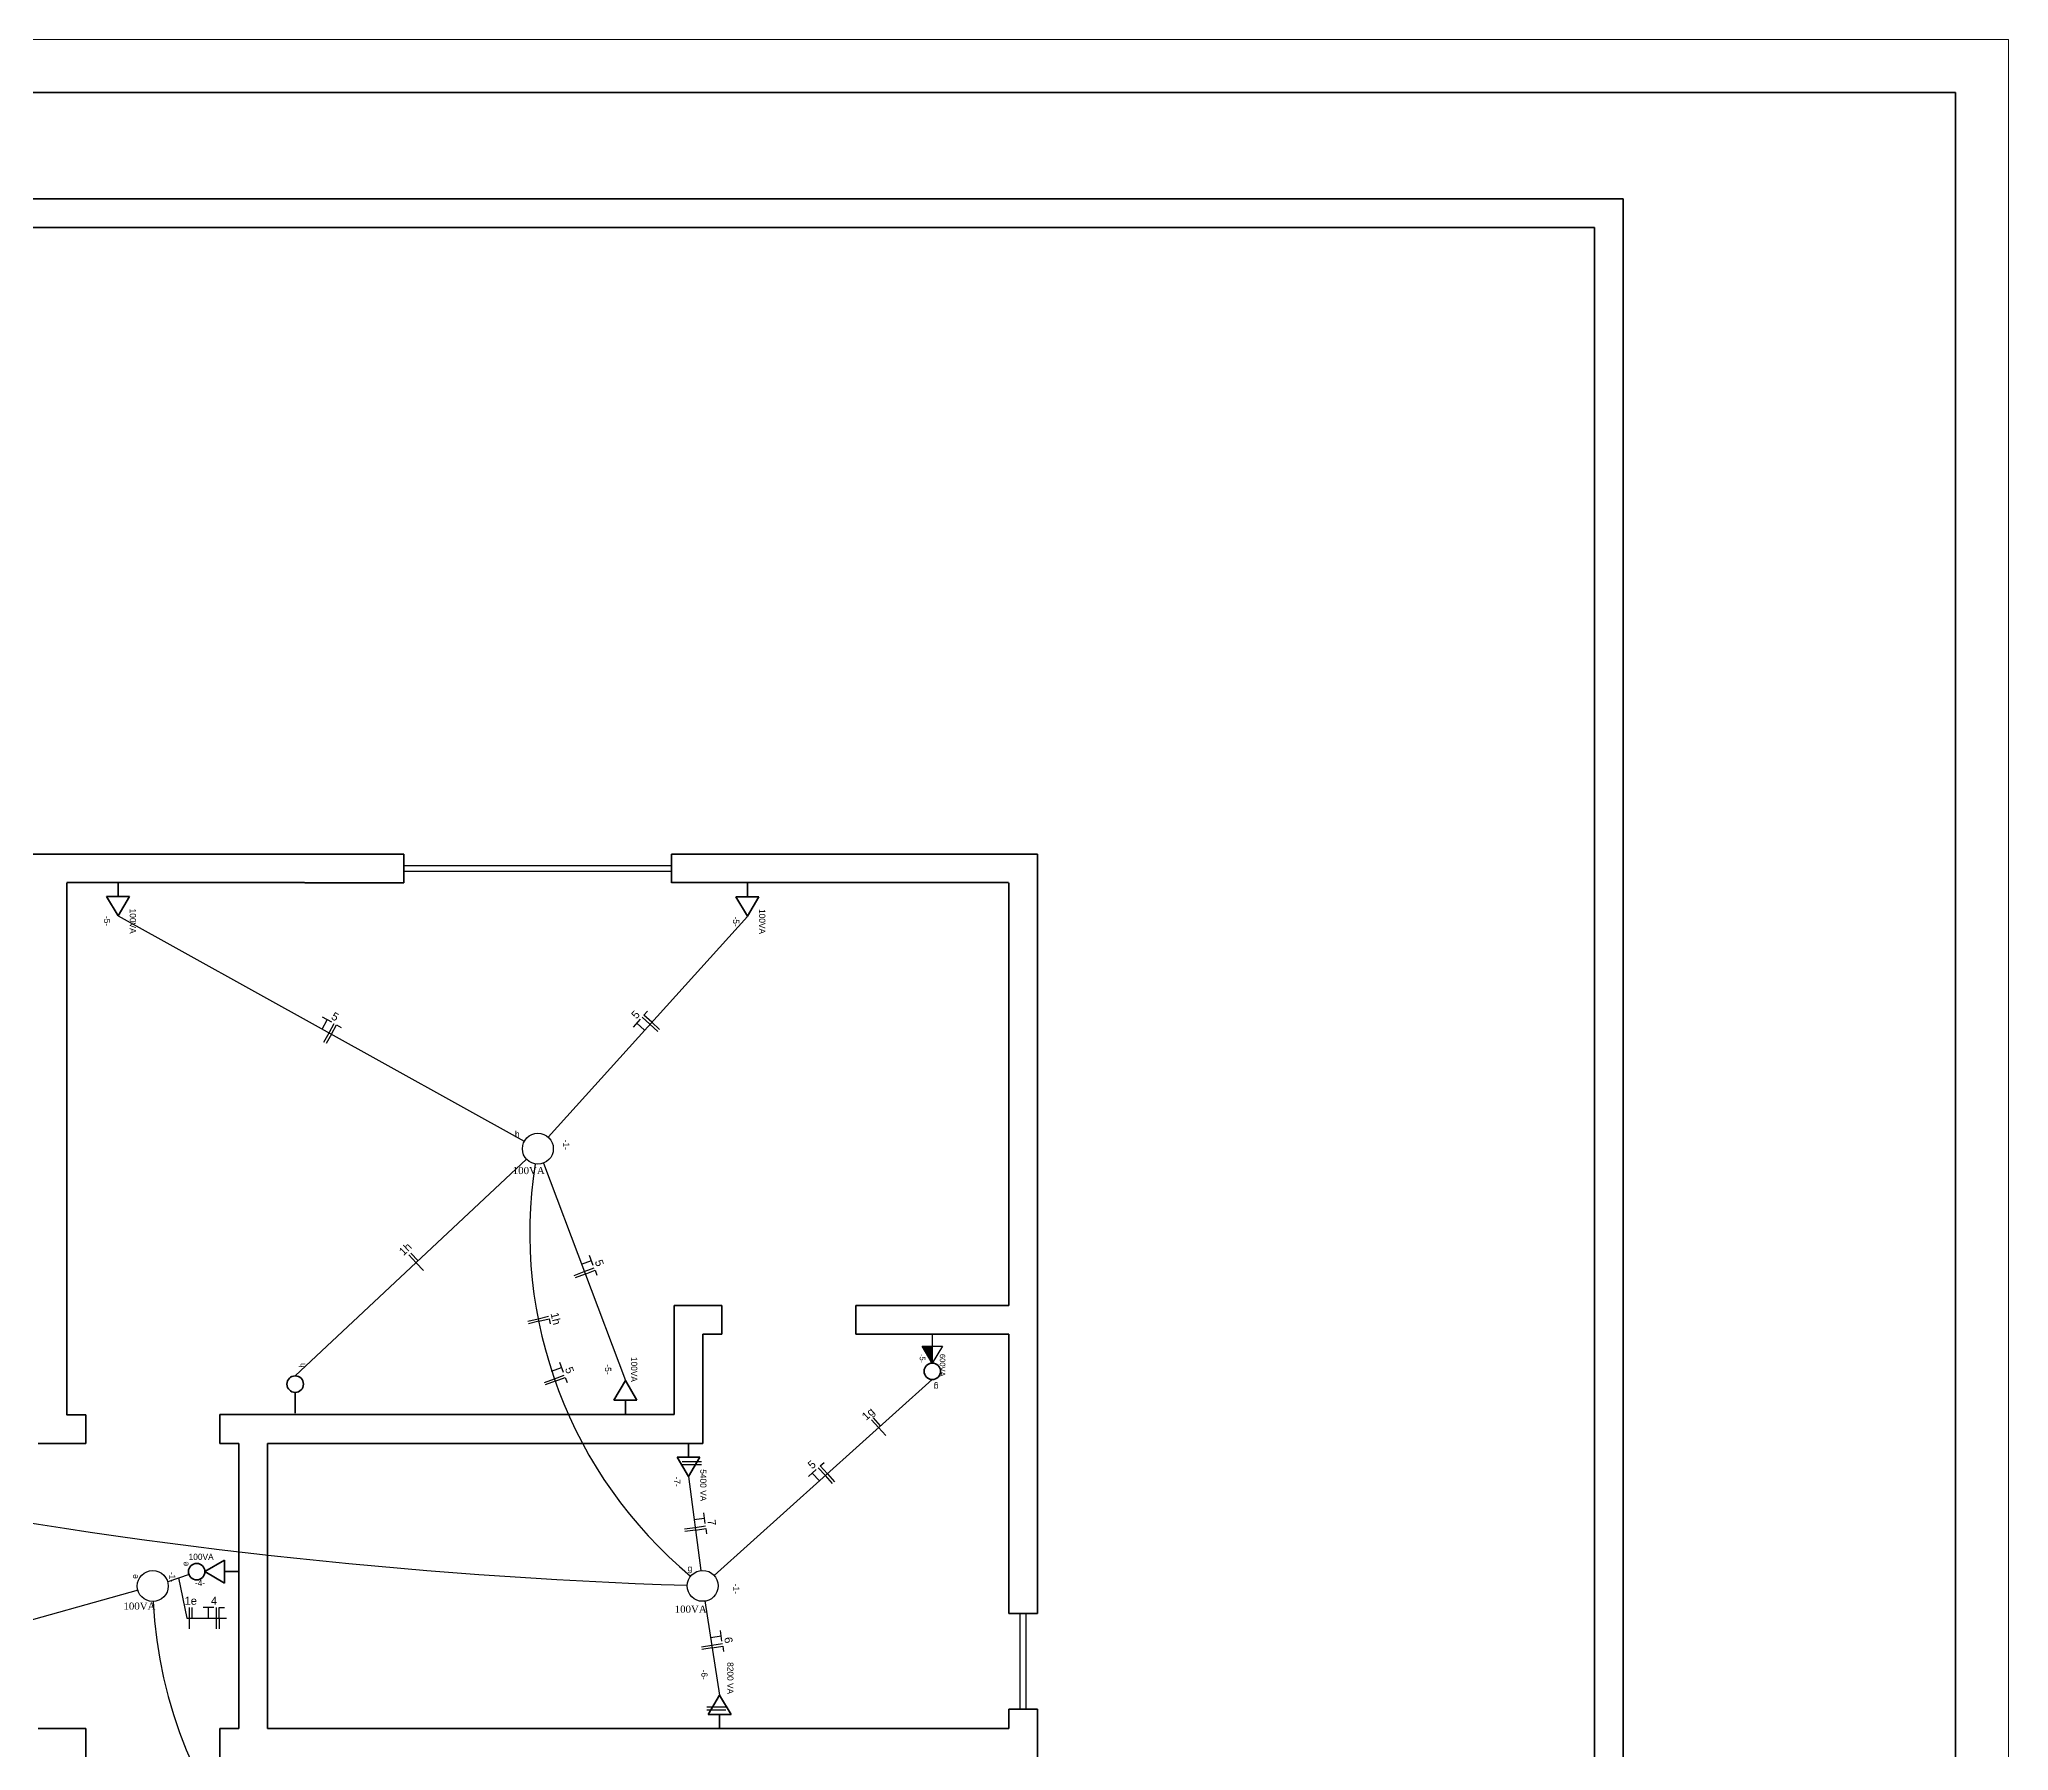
# Model space of a CAD drawing. Header units: millimetres. Extents: x -554 to -19, y -30 to 843.
# Drawn here: x -29.01 to -18.74, y -22.16 to -13.24 of the extents above; entities that cross this region are included whole.
import ezdxf

# ---------------------------------------------------------------- set-up
doc = ezdxf.new("R2010")
doc.units = ezdxf.units.MM
doc.header["$LTSCALE"] = 0.015
doc.linetypes.add('HIDDEN2', pattern=[4.7625, 3.175, -1.5875])
for name, color, linetype, lineweight in [('0.30', 2, 'Continuous', 30), ('0.40', 3, 'Continuous', 40), ('0.60', 4, 'Continuous', 60), ('1.00', 5, 'Continuous', 100), ('cotas', 6, 'Continuous', 9), ('Interruptores', 7, 'Continuous', 50), ('Tomadas especiais', 7, 'Continuous', 50), ('Unifilar', 3, 'Continuous', 25)]:
    doc.layers.add(name, color=color, linetype=linetype, lineweight=lineweight)
doc.layers.add('Eletrodutos', color=210, linetype='Continuous')
doc.layers.add('Ponto_de_Luz', color=1, linetype='Continuous')
doc.styles.add('80X50', font='arial.ttf', dxfattribs={"height": 0.075})

# ---------------------------------------------------------------- blocks, each defined once
blk = doc.blocks.new('quadro')
at = {"layer": '1.00', "transparency": 33554687}
blk.add_lwpolyline([(1550.794, 906.939), (1510.494, 906.939), (1510.494, 878.239), (1550.794, 878.239)], close=True, dxfattribs=at)
at = {"layer": 'cotas', "transparency": 33554687}
blk.add_lwpolyline([(1551.294, 907.439), (1509.244, 907.439), (1509.244, 877.739), (1551.294, 877.739)], close=True, dxfattribs=at)
blk = doc.blocks.new('TB-230')
h = blk.add_hatch()
h.set_pattern_fill('ANGLE', color=255, scale=1.112158, angle=90)
h.set_pattern_definition([(90, (988.0724, -1702.954), (-7.768424, 1e-12), [5.649763, -2.11866]), (180, (988.0724, -1702.954), (-1e-12, -7.768424), [5.649763, -2.11866])])
h.paths.add_polyline_path([(0.143, 0.12), (0.143, -0.12), (0.195, -0.09), (0.195, 0.09)])
h.paths.add_polyline_path([(0.195, 0.09), (0.195, -0.09), (0.225, -0.072), (0.225, 0.072)])
h.paths.add_polyline_path([(0.225, 0.072), (0.225, -0.072), (0.347, 0)])
for p, q in [((0.143, -0.12), (0.143, 0.12)), ((0.143, 0.12), (0.347, 0)), ((0, 0), (0.143, 0)), ((0.347, 0), (0.143, -0.12))]:
    blk.add_line(p, q)
blk = doc.blocks.new('A$C715976ac')
blk.add_hatch(color=7).paths.add_polyline_path([(0.113, 0.115), (0.113, 0.021), (0.273, 0.115)])
at = {"color": 7}
for p, q in [((0.113, 0.21), (0.273, 0.115)), ((0.113, 0.021), (0.113, 0.21)), ((0, 0.115), (0.273, 0.115)), ((0.273, 0.115), (0.113, 0.021))]:
    blk.add_line(p, q, dxfattribs=at)
at = {"color": 7, "linetype": 'HIDDEN2'}
for s, p in [('600VA', (0.187, 0.186)), ('-5-', (0.187, -0.003))]:
    blk.add_text(s, height=0.0512, dxfattribs=at).set_placement(p)
blk = doc.blocks.new('Fase')
at = {"color": 90, "linetype": 'Continuous', "lineweight": 25, "transparency": 33554687}
for p, q in [((0, 0), (0, 0.1)), ((0, -0.1), (0, 0))]:
    blk.add_line(p, q, dxfattribs=at)
blk = doc.blocks.new('Retorno')
at = {"color": 90, "linetype": 'Continuous', "lineweight": 25, "transparency": 33554687}
blk.add_line((0, 0), (0, 0.1), dxfattribs=at)
blk = doc.blocks.new('PE')
at = {"color": 90, "linetype": 'Continuous', "lineweight": 25, "transparency": 33554687}
for p, q in [((0.05, 0.1), (-0.05, 0.1)), ((0, 0), (0, 0.1))]:
    blk.add_line(p, q, dxfattribs=at)
blk = doc.blocks.new('Neutro')
at = {"color": 90, "linetype": 'Continuous', "lineweight": 25, "transparency": 33554687}
for p, q in [((0, 0), (0, 0.1)), ((0, 0.1), (0.05, 0.1)), ((0, 0), (0, -0.1))]:
    blk.add_line(p, q, dxfattribs=at)
blk = doc.blocks.new('Tomada')
at = {"color": 255, "transparency": 33554687}
for name, p in [('PE', (-0.075, 0)), ('Fase', (0, 0)), ('Neutro', (0.025, 0))]:
    blk.add_blockref(name, p, dxfattribs=at)
blk = doc.blocks.new('Interruptor')
at = {"transparency": 33554687}
for name, p in [('Fase', (-0.0125, 0)), ('Retorno', (0.0125, 0))]:
    blk.add_blockref(name, p, dxfattribs=at)
blk = doc.blocks.new('Luz')
at = {"transparency": 33554687}
for name, p in [('Fase', (-0.038, 0)), ('Neutro', (-0.013, 0))]:
    blk.add_blockref(name, p, dxfattribs=at)

msp = doc.modelspace()

# ---------------------------------------------------------------- linework, layer by layer
msp.add_line((-39.638, -14.067), (-20.9, -14.067))
at = {"color": 7, "linetype": 'HIDDEN2'}
for p, q in [((-25.559, -20.655), (-25.695, -20.655)), ((-25.559, -20.67), (-25.695, -20.67)), ((-25.531, -21.932), (-25.395, -21.932)), ((-25.531, -21.947), (-25.395, -21.947))]:
    msp.add_line(p, q, dxfattribs=at)
at = {"color": 10}
msp.add_line((-28.071, -22.045), (-28.071, -22.045), dxfattribs=at)
msp.add_lwpolyline([(-25.701, -22.045), (-27.822, -22.045)])
at = {"layer": '0.30'}
for p, q in [((-27.111, -17.544), (-25.714, -17.544)), ((-27.111, -17.574), (-25.714, -17.574)), ((-23.895, -21.944), (-23.895, -21.445)), ((-23.865, -21.944), (-23.865, -21.445))]:
    msp.add_line(p, q, dxfattribs=at)
at = {"layer": '0.40'}
for points in [[(-39.638, -14.715), (-39.638, -14.067), (-20.75, -14.067)], [(-20.75, -28.037), (-20.75, -14.067)], [(-39.489, -14.715), (-39.489, -14.216), (-20.9, -14.216)], [(-20.9, -27.887), (-20.9, -14.216)]]:
    msp.add_lwpolyline(points, dxfattribs=at)
at = {"layer": '0.60'}
for p, q in [((-29.369, -17.484), (-27.111, -17.484)), ((-27.111, -17.634), (-27.111, -17.484)), ((-25.714, -17.484), (-23.805, -17.484)), ((-25.714, -17.634), (-25.714, -17.484)), ((-27.629, -17.633), (-28.87, -17.633)), ((-28.87, -19.829), (-28.87, -17.634)), ((-28.87, -17.634), (-28.87, -20.409)), ((-28.87, -17.634), (-28.87, -20.409)), ((-28.87, -19.61), (-28.87, -17.634)), ((-27.111, -17.634), (-27.628, -17.634)), ((-25.715, -17.633), (-23.956, -17.633)), ((-23.955, -17.634), (-23.955, -19.839)), ((-25.452, -19.989), (-25.452, -19.839)), ((-24.753, -19.989), (-24.753, -19.839)), ((-25.552, -20.558), (-25.552, -19.989)), ((-25.552, -19.989), (-25.452, -19.989)), ((-24.753, -19.989), (-23.955, -19.989)), ((-23.955, -19.989), (-23.955, -21.445)), ((-28.87, -20.409), (-28.77, -20.409)), ((-28.77, -20.409), (-28.77, -20.559)), ((-28.071, -20.408), (-28.071, -20.559)), ((-25.701, -20.408), (-27.822, -20.408)), ((-28.87, -20.558), (-28.87, -20.559)), ((-28.87, -20.558), (-28.87, -20.559)), ((-28.071, -20.559), (-27.972, -20.559)), ((-27.972, -20.559), (-27.972, -22.045)), ((-27.822, -20.558), (-27.822, -22.045)), ((-25.701, -20.558), (-27.822, -20.558)), ((-25.701, -20.558), (-25.552, -20.558)), ((-23.955, -21.445), (-23.805, -21.445)), ((-23.955, -21.944), (-23.955, -22.045)), ((-23.955, -21.944), (-23.955, -22.045)), ((-23.955, -21.944), (-23.955, -22.045)), ((-23.955, -21.944), (-23.955, -22.045)), ((-23.955, -22.045), (-23.955, -21.944)), ((-23.955, -21.944), (-23.805, -21.944)), ((-28.77, -22.194), (-28.77, -22.045)), ((-28.071, -22.195), (-28.071, -22.045)), ((-28.071, -22.045), (-27.972, -22.045)), ((-25.427, -22.045), (-27.822, -22.045)), ((-23.955, -22.045), (-25.552, -22.045)), ((-25.302, -22.045), (-25.402, -22.045)), ((-23.955, -22.045), (-25.153, -22.045))]:
    msp.add_line(p, q, dxfattribs=at)
for points in [[(-23.805, -21.445), (-23.805, -17.484)], [(-28.87, -19.61), (-28.87, -17.634)], [(-25.452, -19.839), (-25.701, -19.839)], [(-25.701, -19.839), (-25.701, -20.408)], [(-23.955, -19.839), (-24.753, -19.839)], [(-28.87, -20.409), (-28.87, -20.308)], [(-28.77, -20.409), (-28.87, -20.409), (-28.87, -20.309)], [(-27.822, -20.408), (-28.071, -20.408)], [(-28.77, -20.559), (-29.019, -20.559)], [(-27.972, -20.559), (-28.071, -20.559)], [(-23.805, -25.118), (-23.805, -21.944)], [(-28.77, -22.045), (-29.019, -22.045)], [(-28.77, -22.045), (-28.87, -22.045)], [(-27.972, -22.045), (-28.071, -22.045)], [(-27.972, -22.045), (-28.071, -22.045)], [(-25.302, -22.045), (-25.552, -22.045)]]:
    msp.add_lwpolyline(points, dxfattribs=at)
at = {"layer": 'Eletrodutos', "color": 255}
for p, q in [((-28.602, -17.807), (-26.483, -18.982)), ((-25.319, -17.81), (-26.358, -18.961)), ((-27.678, -20.206), (-26.471, -19.076)), ((-26.383, -19.097), (-25.955, -20.23))]:
    msp.add_line(p, q, dxfattribs=at)
at = {"layer": 'Eletrodutos', "color": 255, "transparency": 33554687}
for p, q in [((-24.354, -20.225), (-25.492, -21.247)), ((-25.626, -20.731), (-25.562, -21.221)), ((-28.232, -21.242), (-28.343, -21.28)), ((-28.286, -21.26), (-28.244, -21.469)), ((-28.244, -21.469), (-28.036, -21.469)), ((-25.54, -21.38), (-25.464, -21.871))]:
    msp.add_line(p, q, dxfattribs=at)
at = {"layer": 'Eletrodutos', "color": 0, "transparency": 33554687}
msp.add_line((-28.498, -21.323), (-31.38, -22.129), dxfattribs=at)
msp.add_arc((-24.124, -19.46), 2.33, 171.1384, 230.2163, dxfattribs=at)
at = {"layer": 'Eletrodutos', "color": 255, "transparency": 33554687}
for centre, radius, start, end in [((-24.73, 6.416), 27.729, 250.1507, 268.1342), ((-26.088, -21.271), 2.333, 182.7342, 260.0203)]:
    msp.add_arc(centre, radius, start, end, dxfattribs=at)
at = {"layer": 'Interruptores', "color": 7, "flags": 128}
msp.add_lwpolyline([(-27.678, -20.401), (-27.678, -20.291)], close=True, dxfattribs=at)
at = {"layer": 'Interruptores', "color": 7}
for centre in [(-27.678, -20.249), (-24.354, -20.182)]:
    msp.add_circle(centre, 0.0429, dxfattribs=at)
at = {"layer": 'Interruptores', "color": 7, "transparency": 33554687}
msp.add_circle((-28.192, -21.227), 0.0429, dxfattribs=at)
at = {"layer": 'Ponto_de_Luz', "color": 7}
for centre in [(-26.412, -19.021), (-28.421, -21.302), (-25.552, -21.301)]:
    msp.add_circle(centre, 0.0807, dxfattribs=at)

# ---------------------------------------------------------------- block references
at = {"color": 1, "xscale": 0.5543710021321961, "yscale": 0.5543710021321961, "zscale": 0.5543710021321961}
msp.add_blockref('quadro', (-878.731, -516.293), dxfattribs=at)
at = {"color": 255, "xscale": 0.5543710021321961, "yscale": 0.5543710021321961, "zscale": 0.5543710021321961, "rotation": 269.9999999999998}
msp.add_blockref('A$C715976ac', (-24.418, -19.988), dxfattribs=at)
at = {"layer": 'Tomadas especiais', "color": 7, "xscale": 0.4984642496829592, "yscale": 0.4984642496829592, "zscale": 0.4984642496829592}
for p, rotation in [((-28.602, -17.634), 269.9999999999998), ((-25.319, -17.636), 269.9999999999998), ((-25.955, -20.403), 89.99999999999987), ((-25.626, -20.558), 270.00000000001), ((-27.976, -21.227), 179.9999999999999), ((-25.464, -22.044), 89.99999999999987)]:
    msp.add_blockref('TB-230', p, dxfattribs=dict(at, rotation=rotation))
at = {"layer": 'Unifilar', "transparency": 33554687}
for name, p, xscale, yscale, zscale, rotation in [('Tomada', (-27.501, -18.417), 0.5543710021321961, 0.5543710021321961, 0.5543710021321961, 330.9869900224532), ('Tomada', (-25.827, -18.372), 0.554371002132196, 0.554371002132196, 0.554371002132196, 47.95653726695065), ('Interruptor', (-27.042, -19.611), 0.5543710021321961, 0.5543710021321961, 0.5543710021321961, 43.08847821133237), ('Tomada', (-26.17, -19.662), 0.5543710021321961, 0.5543710021321961, 0.5543710021321961, 290.7129614152412), ('Luz', (-26.406, -19.928), 0.554371002132196, 0.554371002132196, 0.554371002132196, 283.4911331748642), ('Tomada', (-26.326, -20.221), 0.5543710021321961, 0.5543710021321961, 0.5543710021321961, 290.1733760734076), ('Interruptor', (-24.629, -20.471), 0.5543710021321961, 0.5543710021321961, 0.5543710021321961, 41.94443574077553), ('Tomada', (-24.912, -20.726), 0.5543710021321961, 0.5543710021321961, 0.5543710021321961, 41.94443574077553), ('Tomada', (-25.592, -20.996), 0.5543710021321961, 0.5543710021321961, 0.5543710021321961, 277.4288559677439), ('Tomada', (-25.504, -21.611), 0.5543710021321963, 0.5543710021321963, 0.5543710021321963, 278.7253067892891)]:
    msp.add_blockref(name, p, dxfattribs=dict(at, xscale=xscale, yscale=yscale, zscale=zscale, rotation=rotation))
at = {"layer": 'Unifilar', "transparency": 33554687, "xscale": 0.5543710021321961, "yscale": 0.5543710021321961, "zscale": 0.5543710021321961}
for name, p in [('Fase', (-28.23, -21.469)), ('Retorno', (-28.216, -21.469)), ('Tomada', (-28.088, -21.469))]:
    msp.add_blockref(name, p, dxfattribs=at)

# ---------------------------------------------------------------- texts
at = {"color": 7, "linetype": 'HIDDEN2'}
for s, rotation, p in [('100VA', 270, (-28.541, -17.769)), ('-5-', 270, (-28.676, -17.807)), ('-5-', 270, (-25.394, -17.81)), ('100VA', 270, (-25.258, -17.771)), ('-1-', 270, (-26.28, -18.974)), ('100VA', 270, (-25.926, -20.107)), ('h', 90, (-27.625, -20.163)), ('-5-', 270, (-26.062, -20.146)), ('g', 180, (-24.322, -20.248)), ('-7-', 270, (-25.701, -20.731)), ('5400 VA', 270, (-25.565, -20.693)), ('e', 90, (-28.499, -21.264)), ('-1-', 270, (-28.335, -21.228)), ('-1-', 270, (-25.393, -21.29)), ('-6-', 270, (-25.559, -21.738)), ('8200 VA', 270, (-25.424, -21.699))]:
    msp.add_text(s, height=0.0325, rotation=rotation, dxfattribs=at).set_placement(p)
for s, p in [('100VA', (-28.234, -21.166)), ('-4-', (-28.201, -21.302))]:
    msp.add_text(s, height=0.0325, dxfattribs=at).set_placement(p)
at = {"color": 7, "linetype": 'HIDDEN2', "transparency": 33554687}
msp.add_text('e', height=0.0325, rotation=90, dxfattribs=at).set_placement((-28.235, -21.198))
at = {"color": 255, "char_height": 0.0325, "attachment_point": 1, "style": '80X50'}
for s, insert, width in [('h', (-26.532, -18.929), 0.02011), ('g', (-25.631, -21.193), 0.02176)]:
    msp.add_mtext(s, dxfattribs=dict(at, insert=insert, width=width))
at = {"layer": 'Ponto_de_Luz', "color": 7, "char_height": 0.03751, "width": 0.12917, "attachment_point": 1}
for insert in [(-26.543, -19.116), (-28.574, -21.388), (-25.698, -21.404)]:
    msp.add_mtext('{\\fTimes New Roman|b0|i0|c0|p18;100VA}', dxfattribs=dict(at, insert=insert))
at = {"layer": 'Unifilar', "transparency": 33554687, "char_height": 0.0416, "attachment_point": 1, "style": '80X50'}
for s, width, insert, rotation in [('\\pxqc;5', 0.11087, (-27.508, -18.287), 330.987), ('\\pxqc;5', 0.11087, (-25.955, -18.349), 47.9565), ('\\pxqc;1h', 0.01386, (-27.123, -19.534), 43.0885), ('\\pxqc;5', 0.11087, (-26.091, -19.558), 290.713), ('\\pxqc;1h', 0.04158, (-26.303, -19.882), 283.4911), ('\\pxqc;5', 0.11087, (-26.246, -20.117), 290.1734), ('\\pxqc;1g', 0.01386, (-24.708, -20.393), 41.9444), ('\\pxqc;5', 0.11087, (-25.038, -20.69), 41.9444), ('\\pxqc;7', 0.11087, (-25.491, -20.913), 277.4289), ('\\pxqc;6', 0.11087, (-25.405, -21.526), 278.7253)]:
    msp.add_mtext_dynamic_manual_height_columns(s, width=width, gutter_width=0.208, heights=[0], dxfattribs=dict(at, insert=insert, rotation=rotation))
for s, width, insert in [('\\pxqc;1e', 0.01386, (-28.23, -21.358)), ('\\pxqc;4', 0.11087, (-28.157, -21.358))]:
    msp.add_mtext_dynamic_manual_height_columns(s, width=width, gutter_width=0.208, heights=[0], dxfattribs=dict(at, insert=insert))

doc.saveas('drawing.dxf')
